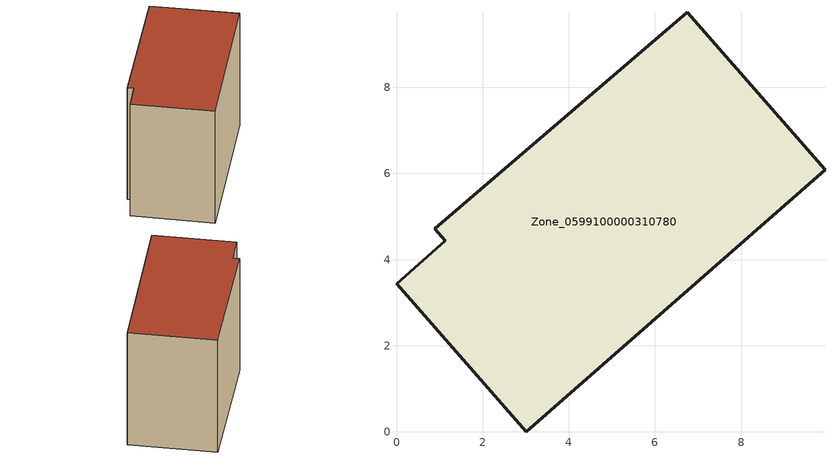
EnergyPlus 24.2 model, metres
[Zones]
Zone_0599100000310780
 floor ground (C_G): 0,3.44 1.13,4.44 0.89,4.71 6.75,9.75 9.95,6.09 3.01,0 z0
 wall outside (C_F): 1.13,4.44 0,3.44 3.01,0 9.95,6.09 6.75,9.75 0.89,4.71 1.13,4.44 z0:7.2
 roof outside (C_R): 6.75,9.75 0.89,4.71 1.13,4.44 0,3.44 3.01,0 9.95,6.09 z7.2
[BUILDING]
Pand.0599100000310780: North Axis=0; Terrain=City; Loads Convergence Tolerance Value=0.04; Temperature Convergence Tolerance Value=0.4; Solar Distribution=FullExterior; Maximum Number of Warmup Days=25; Minimum Number of Warmup Days=1
[Site:Location]
Rotterdam.The.Hague.AP_ZH_NLD Design_Conditions: Latitude=51.96; Longitude=4.45; Time Zone=1; Elevation=-4.5
[SITE:GROUNDTEMPERATURE:BUILDINGSURFACE]
18, 18, 18, 18, 18, 18, 18, 18, 18, 18, 18, 18
[MATERIAL] Thermal Absorptance=0.9; Solar Absorptance=0.7; Visible Absorptance=0.7
Name | Roughness | Thickness | Conductivity | Density | Specific Heat
G.TI.1946 | MediumSmooth | 0.15 | 1 | 540 | 1210
F.TI.1946 | Rough | 0.3 | 0.857143 | 1920 | 840
R.TI.1946 | MediumRough | 0.2 | 0.1 | 1500 | 1000
[CONSTRUCTION]
C_G: G.TI.1946
C_F: F.TI.1946
C_R: R.TI.1946
[ZONE]
Zone_0599100000310780: Type=1; Multiplier=1; Ceiling Height=Autocalculate; Volume=Autocalculate; Floor Area=autocalculate; Part of Total Floor Area=Yes
[ZONEINFILTRATION:DESIGNFLOWRATE]
Infil_Zone_0599100000310780: Zone or ZoneList or Space or SpaceList=Zone_0599100000310780; Schedule=AlwaysOn; Design Flow Rate Calculation Method=Flow/Area; Flow Rate per Floor Area=0.003; Constant Term Coefficient=1; Temperature Term Coefficient=0; Velocity Term Coefficient=0; Velocity Squared Term Coefficient=0
[HVACTEMPLATE:ZONE:IDEALLOADSAIRSYSTEM]
Zone_0599100000310780: Maximum Heating Supply Air Temperature=50; Minimum Cooling Supply Air Temperature=13; Maximum Heating Supply Air Humidity Ratio=0.0156; Minimum Cooling Supply Air Humidity Ratio=0.0077; Heating Limit=NoLimit; Cooling Limit=NoLimit; Dehumidification Control Type=ConstantSensibleHeatRatio; Cooling Sensible Heat Ratio=0.7; Dehumidification Setpoint=60; Humidification Control Type=None; Humidification Setpoint=30; Outdoor Air Method=None; Outdoor Air Flow Rate per Person=0.00944; Outdoor Air Flow Rate per Zone Floor Area=0; Outdoor Air Flow Rate per Zone=0; Demand Controlled Ventilation Type=None; Outdoor Air Economizer Type=NoEconomizer; Heat Recovery Type=None; Sensible Heat Recovery Effectiveness=0.7; Latent Heat Recovery Effectiveness=0.65
[ZONECONTROL:THERMOSTAT]
ThermostatControl_Zone_0599100000310780: Zone or ZoneList=Zone_0599100000310780; Control Type Schedule=DualSetpointControlType; Control 1=Thermostat_Zone_0599100000310780; Temperature Difference Between Cutout And Setpoint=0
[THERMOSTATSETPOINT:DUALSETPOINT]
Thermostat_Zone_0599100000310780: Heating Setpoint Temperature Schedule=HeatingSetpoint_Zone_0599100000310780; Cooling Setpoint Temperature Schedule=CoolingSetpoint_Zone_0599100000310780
[SCHEDULE:COMPACT]
HeatingSetpoint_Zone_0599100000310780: Through: 12/31, For: AllDays, Until: 24:00, 21
CoolingSetpoint_Zone_0599100000310780: Through: 12/31, For: AllDays, Until: 24:00, 24
DualSetpointControlType: Through: 12/31, For: AllDays, Until: 24:00, 4
AlwaysOn: Through: 12/31, For: AllDays, Until: 24:00, 1
